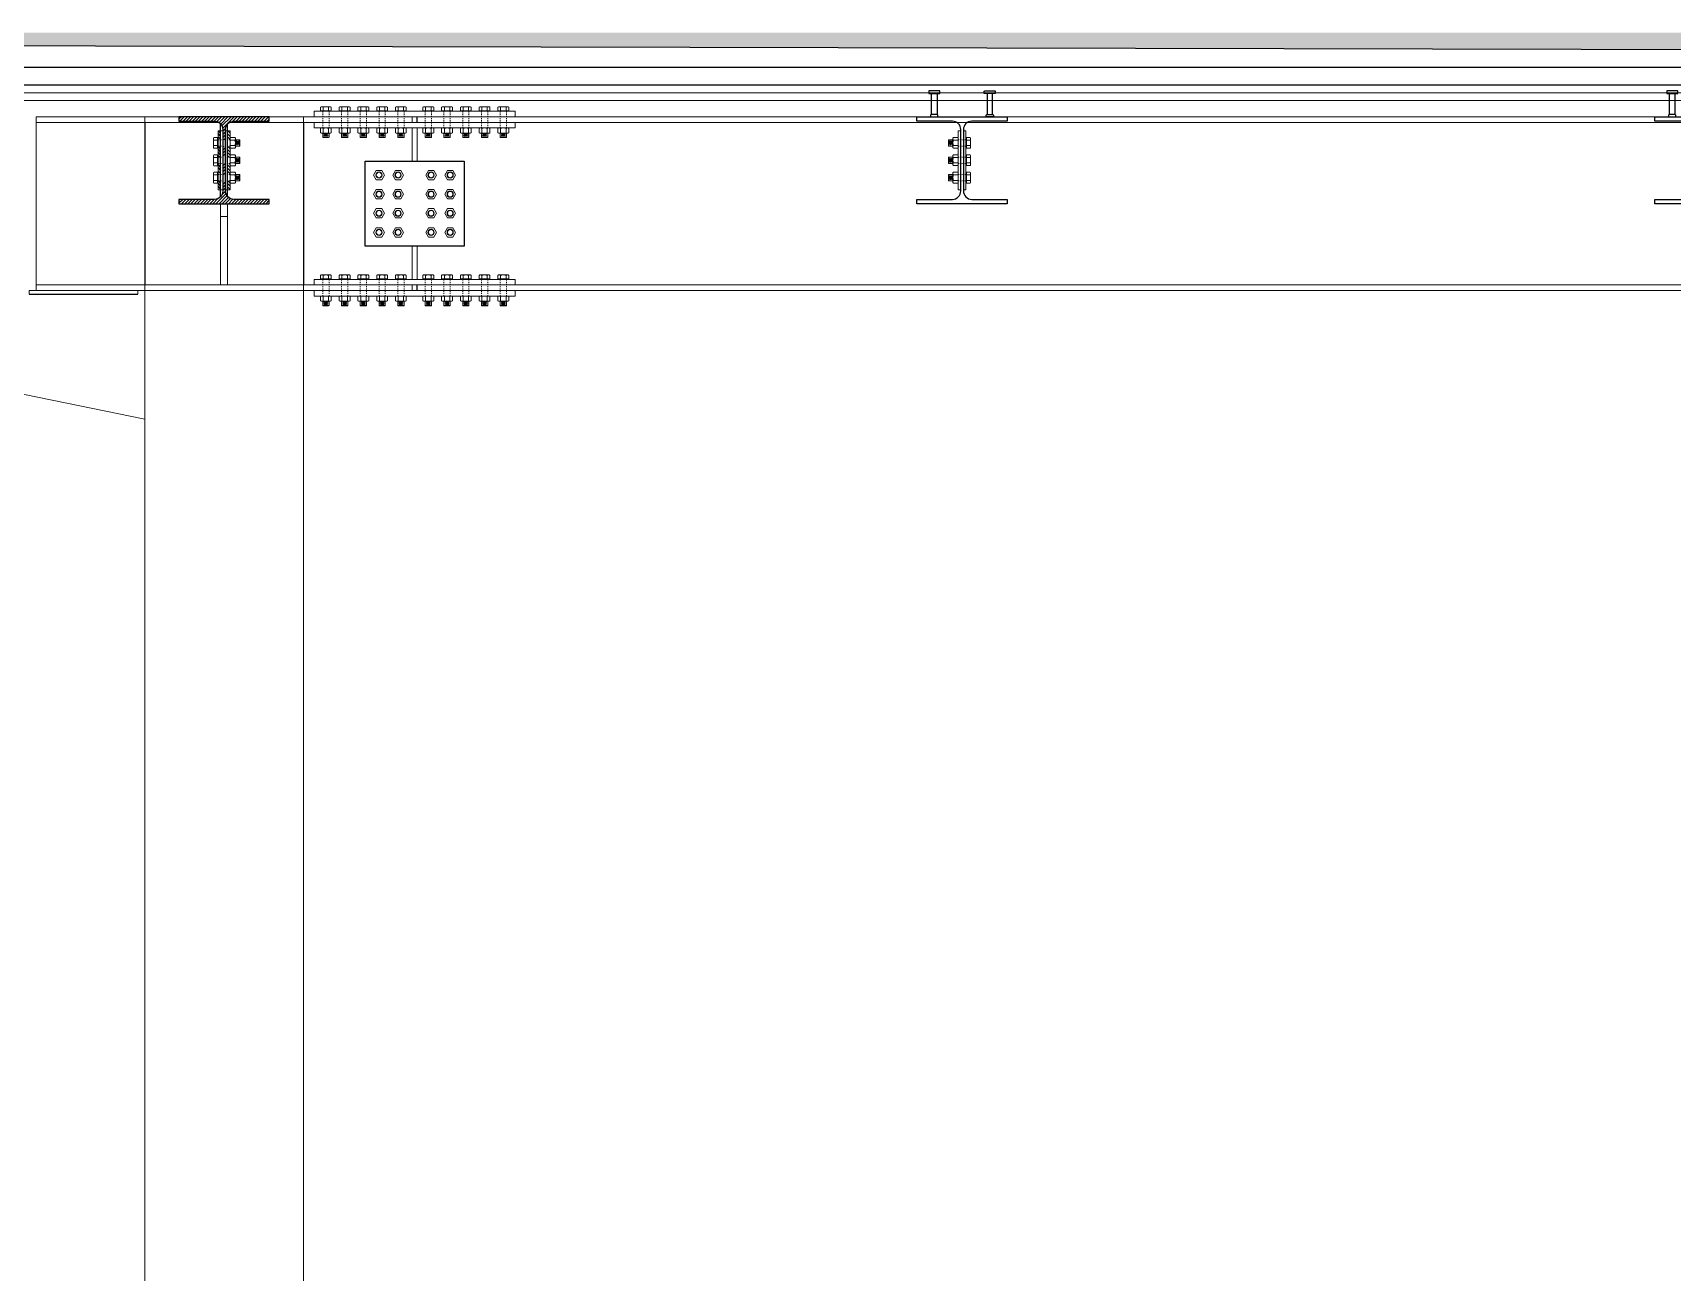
# Model space of a CAD drawing. Header units: millimetres. Extents: x -6949 to 305728, y -55091 to 76684.
# Drawn here: x 190574 to 195295, y 71217 to 74785 of the extents above; entities that cross this region are included whole.
import ezdxf

# ---------------------------------------------------------------- set-up
doc = ezdxf.new("R2010")
doc.units = ezdxf.units.MM
doc.linetypes.add('Tratto', pattern=[6.35, 3.175, -3.175])
for name, color, linetype, lineweight in [('armatura', 1, 'Continuous', 15), ('bulloni', 5, 'Continuous', 18), ('piastra', 30, 'Continuous', 18), ('S-BEAM', 5, 'Continuous', 18), ('S-COLS', 7, 'Continuous', 18), ('S-FSTN', 7, 'Continuous', 18), ('SEZIONI acciaio - Steel sections', 220, 'Continuous', 25), ('solaio2', 7, 'Continuous', 9)]:
    doc.layers.add(name, color=color, linetype=linetype, lineweight=lineweight)
doc.layers.add('PIOLO', color=4, linetype='Continuous')
pattern_1 = [(135, (161367.533, 121378.291), (-4.49012806, -4.49012806), [])]

# ---------------------------------------------------------------- blocks, each defined once
blk = doc.blocks.new('*U177')
h = blk.add_hatch()
h.set_pattern_fill('ANSI31', color=256, scale=2)
h.set_pattern_definition([(45, (-12757.2744, 46959.8686), (-4.4901281, 4.4901281), [])])
h.paths.add_polyline_path([(27.8, 112.5), (130, 112.5), (130, 125), (-130, 125), (-130, 112.5), (-27.8, 112.5, -0.414214), (-3.8, 88.5), (-3.8, 59), (3.8, 59), (3.8, 88.5, -0.414214)])
h.paths.add_polyline_path([(-3.8, 9), (3.8, 9), (3.8, 41), (-3.8, 41)])
h.paths.add_polyline_path([(3.8, -9), (-3.8, -9), (-3.8, -41), (3.8, -41)])
h.paths.add_polyline_path([(3.8, -59), (-3.8, -59), (-3.8, -88.5, -0.414214), (-27.8, -112.5), (-130, -112.5), (-130, -125), (130, -125), (130, -112.5), (27.8, -112.5, -0.414214), (3.8, -88.5)])
at = {"layer": 'SEZIONI acciaio - Steel sections'}
blk.add_lwpolyline([(130, 125), (-130, 125), (-130, 112.5), (-27.8, 112.5, -0.414214), (-3.8, 88.5), (-3.8, -88.5, -0.414214), (-27.8, -112.5), (-130, -112.5), (-130, -125), (130, -125), (130, -112.5), (27.8, -112.5, -0.414214), (3.8, -88.5), (3.8, 88.5, -0.414214), (27.8, 112.5), (130, 112.5)], format="xyb", close=True, dxfattribs=at)
blk = doc.blocks.new('*U178')
at = {"color": 0, "linetype": 'ByBlock', "lineweight": -2, "transparency": 16777216}
blk.add_blockref('*U177', (17000, 0), dxfattribs=at)
blk = doc.blocks.new('*U197')
at = {"layer": 'bulloni'}
blk.add_lwpolyline([(-15.6, 0), (-7.8, -13.5), (7.8, -13.5), (15.6, 0), (7.8, 13.5), (-7.8, 13.5)], close=True, dxfattribs=at)
for radius in [9, 7.88]:
    blk.add_circle((0, 0), radius, dxfattribs=at)
blk = doc.blocks.new('*U198')
at = {"color": 0, "linetype": 'ByBlock', "lineweight": -2, "transparency": 16777216}
for p in [(0, 0), (55, 0), (0, -55), (55, -55), (0, -110), (55, -110), (0, -165), (55, -165)]:
    blk.add_blockref('*U197', p, dxfattribs=at)
blk = doc.blocks.new('*U199')
at = {"layer": 'bulloni'}
blk.add_lwpolyline([(-15.6, 0), (-7.8, -13.5), (7.8, -13.5), (15.6, 0), (7.8, 13.5), (-7.8, 13.5)], close=True, dxfattribs=at)
for radius in [9, 7.88]:
    blk.add_circle((0, 0), radius, dxfattribs=at)
blk = doc.blocks.new('*U200')
at = {"color": 0, "linetype": 'ByBlock', "lineweight": -2, "transparency": 16777216}
for p in [(0, 0), (55, 0), (0, -55), (55, -55), (0, -110), (55, -110), (0, -165), (55, -165)]:
    blk.add_blockref('*U199', p, dxfattribs=at)
blk = doc.blocks.new('*U201')
at = {"layer": 'bulloni'}
for p, q in [((-13.7, 44.3), (-15.6, 43.1)), ((-15.6, 43.1), (-15.6, 32.8)), ((15.6, 32.8), (-15.6, 32.8)), ((13.7, 44.3), (-13.7, 44.3)), ((-12.5, 32.8), (-12.5, 32.3)), ((12.5, 32.3), (-12.5, 32.3)), ((-7.8, 32.8), (-7.8, 43.1)), ((7.8, 43.1), (7.8, 32.8)), ((12.5, 32.8), (12.5, 32.3)), ((13.7, 44.3), (15.6, 43.1)), ((15.6, 43.1), (15.6, 32.8)), ((-13.7, -16.7), (-15.6, -17.9)), ((-15.6, -17.9), (-15.6, -30.4)), ((-13.7, -31.7), (-15.6, -30.4)), ((13.7, -16.7), (-13.7, -16.7)), ((13.7, -31.7), (-13.7, -31.7)), ((-9, -43.3), (-9, -31.7)), ((-8, -44.3), (-9, -43.3)), ((9, -43.3), (-9, -43.3)), ((8, -44.3), (-8, -44.3)), ((-7.8, -30.4), (-7.8, -17.9)), ((-6.5, -34.4), (6.5, -33.7)), ((-6.5, -39.4), (6.5, -38.7)), ((-5, -36.8), (5, -36.3)), ((-5, -41.8), (5, -41.3)), ((7.8, -17.9), (7.8, -30.4)), ((9, -43.3), (8, -44.3)), ((9, -43.3), (9, -31.7)), ((13.7, -16.7), (15.6, -17.9)), ((13.7, -31.7), (15.6, -30.4)), ((15.6, -17.9), (15.6, -30.4))]:
    blk.add_line(p, q, dxfattribs=at)
at = {"layer": 'bulloni', "linetype": 'Tratto'}
for points in [[(-9, -16.7), (-9, 31.3)], [(9, -16.7), (9, 31.3)]]:
    blk.add_lwpolyline(points, dxfattribs=at)
at = {"layer": 'bulloni'}
for centre, radius, start, end in [((-11.7, 37.6), 6.67, 54.2621, 125.7379), ((-10, 31.3), 1, 0, 90), ((0, 19.5), 24.8, 71.6858, 108.3142), ((11.7, 37.6), 6.67, 54.2621, 125.7379), ((10, 31.3), 1, 90, 180), ((-11.7, -23.4), 6.67, 54.2621, 125.7379), ((-11.7, -25), 6.67, 234.2621, 305.7379), ((0, -41.5), 24.8, 71.6858, 108.3142), ((0, -6.9), 24.8, 251.6858, 288.3142), ((11.7, -23.4), 6.67, 54.2621, 125.7379), ((11.7, -25), 6.67, 234.2621, 305.7379)]:
    blk.add_arc(centre, radius, start, end, dxfattribs=at)
blk = doc.blocks.new('*U192')
at = {"color": 0, "linetype": 'ByBlock', "lineweight": -2, "transparency": 16777216}
for p in [(0, 0), (54, 0), (108, 0), (162, 0), (216, 0)]:
    blk.add_blockref('*U201', p, dxfattribs=at)
blk = doc.blocks.new('*U193')
at = {"layer": 'bulloni'}
for p, q in [((-13.7, 44.3), (-15.6, 43.1)), ((-15.6, 43.1), (-15.6, 32.8)), ((15.6, 32.8), (-15.6, 32.8)), ((13.7, 44.3), (-13.7, 44.3)), ((-12.5, 32.8), (-12.5, 32.3)), ((12.5, 32.3), (-12.5, 32.3)), ((-7.8, 32.8), (-7.8, 43.1)), ((7.8, 43.1), (7.8, 32.8)), ((12.5, 32.8), (12.5, 32.3)), ((13.7, 44.3), (15.6, 43.1)), ((15.6, 43.1), (15.6, 32.8)), ((-13.7, -16.7), (-15.6, -17.9)), ((-15.6, -17.9), (-15.6, -30.4)), ((-13.7, -31.7), (-15.6, -30.4)), ((13.7, -16.7), (-13.7, -16.7)), ((13.7, -31.7), (-13.7, -31.7)), ((-9, -43.3), (-9, -31.7)), ((-8, -44.3), (-9, -43.3)), ((9, -43.3), (-9, -43.3)), ((8, -44.3), (-8, -44.3)), ((-7.8, -30.4), (-7.8, -17.9)), ((-6.5, -34.4), (6.5, -33.7)), ((-6.5, -39.4), (6.5, -38.7)), ((-5, -36.8), (5, -36.3)), ((-5, -41.8), (5, -41.3)), ((7.8, -17.9), (7.8, -30.4)), ((9, -43.3), (8, -44.3)), ((9, -43.3), (9, -31.7)), ((13.7, -16.7), (15.6, -17.9)), ((13.7, -31.7), (15.6, -30.4)), ((15.6, -17.9), (15.6, -30.4))]:
    blk.add_line(p, q, dxfattribs=at)
at = {"layer": 'bulloni', "linetype": 'Tratto'}
for points in [[(-9, -16.7), (-9, 31.3)], [(9, -16.7), (9, 31.3)]]:
    blk.add_lwpolyline(points, dxfattribs=at)
at = {"layer": 'bulloni'}
for centre, radius, start, end in [((-11.7, 37.6), 6.67, 54.2621, 125.7379), ((-10, 31.3), 1, 0, 90), ((0, 19.5), 24.8, 71.6858, 108.3142), ((11.7, 37.6), 6.67, 54.2621, 125.7379), ((10, 31.3), 1, 90, 180), ((-11.7, -23.4), 6.67, 54.2621, 125.7379), ((-11.7, -25), 6.67, 234.2621, 305.7379), ((0, -41.5), 24.8, 71.6858, 108.3142), ((0, -6.9), 24.8, 251.6858, 288.3142), ((11.7, -23.4), 6.67, 54.2621, 125.7379), ((11.7, -25), 6.67, 234.2621, 305.7379)]:
    blk.add_arc(centre, radius, start, end, dxfattribs=at)
blk = doc.blocks.new('*U194')
at = {"color": 0, "linetype": 'ByBlock', "lineweight": -2, "transparency": 16777216}
for p in [(0, 0), (54, 0), (108, 0), (162, 0), (216, 0)]:
    blk.add_blockref('*U193', p, dxfattribs=at)
blk = doc.blocks.new('*U191')
at = {"layer": 'bulloni'}
for p, q in [((-13.7, 44.3), (-15.6, 43.1)), ((-15.6, 43.1), (-15.6, 32.8)), ((15.6, 32.8), (-15.6, 32.8)), ((13.7, 44.3), (-13.7, 44.3)), ((-12.5, 32.8), (-12.5, 32.3)), ((12.5, 32.3), (-12.5, 32.3)), ((-7.8, 32.8), (-7.8, 43.1)), ((7.8, 43.1), (7.8, 32.8)), ((12.5, 32.8), (12.5, 32.3)), ((13.7, 44.3), (15.6, 43.1)), ((15.6, 43.1), (15.6, 32.8)), ((-13.7, -16.7), (-15.6, -17.9)), ((-15.6, -17.9), (-15.6, -30.4)), ((-13.7, -31.7), (-15.6, -30.4)), ((13.7, -16.7), (-13.7, -16.7)), ((13.7, -31.7), (-13.7, -31.7)), ((-9, -43.3), (-9, -31.7)), ((-8, -44.3), (-9, -43.3)), ((9, -43.3), (-9, -43.3)), ((8, -44.3), (-8, -44.3)), ((-7.8, -30.4), (-7.8, -17.9)), ((-6.5, -34.4), (6.5, -33.7)), ((-6.5, -39.4), (6.5, -38.7)), ((-5, -36.8), (5, -36.3)), ((-5, -41.8), (5, -41.3)), ((7.8, -17.9), (7.8, -30.4)), ((9, -43.3), (8, -44.3)), ((9, -43.3), (9, -31.7)), ((13.7, -16.7), (15.6, -17.9)), ((13.7, -31.7), (15.6, -30.4)), ((15.6, -17.9), (15.6, -30.4))]:
    blk.add_line(p, q, dxfattribs=at)
at = {"layer": 'bulloni', "linetype": 'Tratto'}
for points in [[(-9, -16.7), (-9, 31.3)], [(9, -16.7), (9, 31.3)]]:
    blk.add_lwpolyline(points, dxfattribs=at)
at = {"layer": 'bulloni'}
for centre, radius, start, end in [((-11.7, 37.6), 6.67, 54.2621, 125.7379), ((-10, 31.3), 1, 0, 90), ((0, 19.5), 24.8, 71.6858, 108.3142), ((11.7, 37.6), 6.67, 54.2621, 125.7379), ((10, 31.3), 1, 90, 180), ((-11.7, -23.4), 6.67, 54.2621, 125.7379), ((-11.7, -25), 6.67, 234.2621, 305.7379), ((0, -41.5), 24.8, 71.6858, 108.3142), ((0, -6.9), 24.8, 251.6858, 288.3142), ((11.7, -23.4), 6.67, 54.2621, 125.7379), ((11.7, -25), 6.67, 234.2621, 305.7379)]:
    blk.add_arc(centre, radius, start, end, dxfattribs=at)
blk = doc.blocks.new('*U202')
at = {"color": 0, "linetype": 'ByBlock', "lineweight": -2, "transparency": 16777216}
for p in [(0, 0), (54, 0), (108, 0), (162, 0), (216, 0)]:
    blk.add_blockref('*U191', p, dxfattribs=at)
blk = doc.blocks.new('*U196')
at = {"layer": 'bulloni'}
for p, q in [((-13.7, 44.3), (-15.6, 43.1)), ((-15.6, 43.1), (-15.6, 32.8)), ((15.6, 32.8), (-15.6, 32.8)), ((13.7, 44.3), (-13.7, 44.3)), ((-12.5, 32.8), (-12.5, 32.3)), ((12.5, 32.3), (-12.5, 32.3)), ((-7.8, 32.8), (-7.8, 43.1)), ((7.8, 43.1), (7.8, 32.8)), ((12.5, 32.8), (12.5, 32.3)), ((13.7, 44.3), (15.6, 43.1)), ((15.6, 43.1), (15.6, 32.8)), ((-13.7, -16.7), (-15.6, -17.9)), ((-15.6, -17.9), (-15.6, -30.4)), ((-13.7, -31.7), (-15.6, -30.4)), ((13.7, -16.7), (-13.7, -16.7)), ((13.7, -31.7), (-13.7, -31.7)), ((-9, -43.3), (-9, -31.7)), ((-8, -44.3), (-9, -43.3)), ((9, -43.3), (-9, -43.3)), ((8, -44.3), (-8, -44.3)), ((-7.8, -30.4), (-7.8, -17.9)), ((-6.5, -34.4), (6.5, -33.7)), ((-6.5, -39.4), (6.5, -38.7)), ((-5, -36.8), (5, -36.3)), ((-5, -41.8), (5, -41.3)), ((7.8, -17.9), (7.8, -30.4)), ((9, -43.3), (8, -44.3)), ((9, -43.3), (9, -31.7)), ((13.7, -16.7), (15.6, -17.9)), ((13.7, -31.7), (15.6, -30.4)), ((15.6, -17.9), (15.6, -30.4))]:
    blk.add_line(p, q, dxfattribs=at)
at = {"layer": 'bulloni', "linetype": 'Tratto'}
for points in [[(-9, -16.7), (-9, 31.3)], [(9, -16.7), (9, 31.3)]]:
    blk.add_lwpolyline(points, dxfattribs=at)
at = {"layer": 'bulloni'}
for centre, radius, start, end in [((-11.7, 37.6), 6.67, 54.2621, 125.7379), ((-10, 31.3), 1, 0, 90), ((0, 19.5), 24.8, 71.6858, 108.3142), ((11.7, 37.6), 6.67, 54.2621, 125.7379), ((10, 31.3), 1, 90, 180), ((-11.7, -23.4), 6.67, 54.2621, 125.7379), ((-11.7, -25), 6.67, 234.2621, 305.7379), ((0, -41.5), 24.8, 71.6858, 108.3142), ((0, -6.9), 24.8, 251.6858, 288.3142), ((11.7, -23.4), 6.67, 54.2621, 125.7379), ((11.7, -25), 6.67, 234.2621, 305.7379)]:
    blk.add_arc(centre, radius, start, end, dxfattribs=at)
blk = doc.blocks.new('*U195')
at = {"color": 0, "linetype": 'ByBlock', "lineweight": -2, "transparency": 16777216}
for p in [(0, 0), (54, 0), (108, 0), (162, 0), (216, 0)]:
    blk.add_blockref('*U196', p, dxfattribs=at)
blk = doc.blocks.new('DD')
at = {"layer": 'PIOLO'}
blk.add_lwpolyline([(49540.9, -39710.5), (49511.2, -39710.5, 0.414214), (49510.2, -39711.5), (49510.2, -39718.5), (49541.9, -39718.5), (49541.9, -39711.5, 0.414214)], format="xyb", close=True, dxfattribs=at)
for points in [[(49518.1, -39718.5), (49534, -39718.5), (49534, -39778.5), (49518.1, -39778.5)], [(49515.5, -39785.5), (49536.5, -39785.5), (49536.5, -39780.5), (49534.5, -39778.5), (49517.5, -39778.5), (49515.5, -39780.5)]]:
    blk.add_lwpolyline(points, close=True, dxfattribs=at)
blk = doc.blocks.new('vfdcv')
at = {"layer": 'bulloni'}
for p, q in [((50940.3, -31978.2), (50941.3, -31977.2)), ((50940.3, -31994.2), (50940.3, -31978.2)), ((50941.3, -31995.2), (50940.3, -31994.2)), ((50941.3, -31977.2), (50952.9, -31977.2)), ((50941.3, -31995.2), (50941.3, -31977.2)), ((50941.3, -31995.2), (50952.9, -31995.2)), ((50942.8, -31981.2), (50943.3, -31991.2)), ((50945.2, -31979.7), (50945.9, -31992.7)), ((50947.8, -31981.2), (50948.3, -31991.2)), ((50950.2, -31979.7), (50950.9, -31992.7)), ((50952.9, -31972.5), (50954.2, -31970.6)), ((50952.9, -31999.9), (50952.9, -31972.5)), ((50952.9, -31999.9), (50954.2, -32001.7)), ((50966.7, -31970.6), (50954.2, -31970.6)), ((50954.2, -31978.4), (50966.7, -31978.4)), ((50966.7, -31994), (50954.2, -31994)), ((50966.7, -32001.7), (50954.2, -32001.7)), ((50967.9, -31972.5), (50966.7, -31970.6)), ((50967.9, -31999.9), (50966.7, -32001.7)), ((50967.9, -31999.9), (50967.9, -31972.5)), ((50991.4, -31998.7), (50991.4, -31973.7)), ((50991.9, -31973.7), (50991.4, -31973.7)), ((50991.9, -31998.7), (50991.4, -31998.7)), ((50991.9, -32001.7), (50991.9, -31970.6)), ((51002.2, -31970.6), (50991.9, -31970.6)), ((50991.9, -31978.4), (51002.2, -31978.4)), ((51002.2, -31994), (50991.9, -31994)), ((51002.2, -32001.7), (50991.9, -32001.7)), ((51003.4, -31972.5), (51002.2, -31970.6)), ((51003.4, -31999.9), (51002.2, -32001.7)), ((51003.4, -31999.9), (51003.4, -31972.5)), ((50940.3, -32028.2), (50941.3, -32027.2)), ((50940.3, -32044.2), (50940.3, -32028.2)), ((50941.3, -32045.2), (50940.3, -32044.2)), ((50941.3, -32027.2), (50952.9, -32027.2)), ((50941.3, -32045.2), (50941.3, -32027.2)), ((50941.3, -32045.2), (50952.9, -32045.2)), ((50942.8, -32031.2), (50943.3, -32041.2)), ((50945.2, -32029.7), (50945.9, -32042.7)), ((50947.8, -32031.2), (50948.3, -32041.2)), ((50950.2, -32029.7), (50950.9, -32042.7)), ((50952.9, -32022.5), (50954.2, -32020.6)), ((50952.9, -32049.9), (50952.9, -32022.5)), ((50952.9, -32049.9), (50954.2, -32051.7)), ((50966.7, -32020.6), (50954.2, -32020.6)), ((50954.2, -32028.4), (50966.7, -32028.4)), ((50966.7, -32044), (50954.2, -32044)), ((50966.7, -32051.7), (50954.2, -32051.7)), ((50967.9, -32022.5), (50966.7, -32020.6)), ((50967.9, -32049.9), (50966.7, -32051.7)), ((50967.9, -32049.9), (50967.9, -32022.5)), ((50991.4, -32048.7), (50991.4, -32023.7)), ((50991.9, -32023.7), (50991.4, -32023.7)), ((50991.9, -32048.7), (50991.4, -32048.7)), ((50991.9, -32051.7), (50991.9, -32020.6)), ((51002.2, -32020.6), (50991.9, -32020.6)), ((50991.9, -32028.4), (51002.2, -32028.4)), ((51002.2, -32044), (50991.9, -32044)), ((51002.2, -32051.7), (50991.9, -32051.7)), ((51003.4, -32022.5), (51002.2, -32020.6)), ((51003.4, -32049.9), (51002.2, -32051.7)), ((51003.4, -32049.9), (51003.4, -32022.5)), ((50940.3, -32078.2), (50941.3, -32077.2)), ((50940.3, -32094.2), (50940.3, -32078.2)), ((50941.3, -32095.2), (50940.3, -32094.2)), ((50941.3, -32077.2), (50952.9, -32077.2)), ((50941.3, -32095.2), (50941.3, -32077.2)), ((50941.3, -32095.2), (50952.9, -32095.2)), ((50942.8, -32081.2), (50943.3, -32091.2)), ((50945.2, -32079.7), (50945.9, -32092.7)), ((50947.8, -32081.2), (50948.3, -32091.2)), ((50950.2, -32079.7), (50950.9, -32092.7)), ((50952.9, -32072.5), (50954.2, -32070.6)), ((50952.9, -32099.9), (50952.9, -32072.5)), ((50952.9, -32099.9), (50954.2, -32101.7)), ((50966.7, -32070.6), (50954.2, -32070.6)), ((50954.2, -32078.4), (50966.7, -32078.4)), ((50966.7, -32094), (50954.2, -32094)), ((50966.7, -32101.7), (50954.2, -32101.7)), ((50967.9, -32072.5), (50966.7, -32070.6)), ((50967.9, -32099.9), (50966.7, -32101.7)), ((50967.9, -32099.9), (50967.9, -32072.5)), ((50991.4, -32098.7), (50991.4, -32073.7)), ((50991.9, -32073.7), (50991.4, -32073.7)), ((50991.9, -32098.7), (50991.4, -32098.7)), ((50991.9, -32101.7), (50991.9, -32070.6)), ((51002.2, -32070.6), (50991.9, -32070.6)), ((50991.9, -32078.4), (51002.2, -32078.4)), ((51002.2, -32094), (50991.9, -32094)), ((51002.2, -32101.7), (50991.9, -32101.7)), ((51003.4, -32072.5), (51002.2, -32070.6)), ((51003.4, -32099.9), (51002.2, -32101.7)), ((51003.4, -32099.9), (51003.4, -32072.5))]:
    blk.add_line(p, q, dxfattribs=at)
at = {"layer": 'bulloni', "linetype": 'Tratto'}
for points in [[(50967.9, -31977.2), (50990.4, -31977.2)], [(50967.9, -31995.2), (50990.4, -31995.2)], [(50967.9, -32027.2), (50990.4, -32027.2)], [(50967.9, -32045.2), (50990.4, -32045.2)], [(50967.9, -32077.2), (50990.4, -32077.2)], [(50967.9, -32095.2), (50990.4, -32095.2)]]:
    blk.add_lwpolyline(points, dxfattribs=at)
at = {"layer": 'bulloni'}
for centre, radius, start, end in [((50959.6, -31974.5), 6.67, 144.2621, 215.7379), ((50977.7, -31986.2), 24.8, 161.6858, 198.3142), ((50959.6, -31997.8), 6.67, 144.2621, 215.7379), ((50961.3, -31974.5), 6.67, 324.2621, 35.7379), ((50943.1, -31986.2), 24.8, 341.6858, 18.3142), ((50961.3, -31997.8), 6.67, 324.2621, 35.7379), ((50990.4, -31976.2), 1, 270, 0), ((50990.4, -31996.2), 1, 0, 90), ((50996.8, -31974.5), 6.67, 324.2621, 35.7379), ((50978.6, -31986.2), 24.8, 341.6858, 18.3142), ((50996.8, -31997.8), 6.67, 324.2621, 35.7379), ((50959.6, -32024.5), 6.67, 144.2621, 215.7379), ((50977.7, -32036.2), 24.8, 161.6858, 198.3142), ((50959.6, -32047.8), 6.67, 144.2621, 215.7379), ((50961.3, -32024.5), 6.67, 324.2621, 35.7379), ((50943.1, -32036.2), 24.8, 341.6858, 18.3142), ((50961.3, -32047.8), 6.67, 324.2621, 35.7379), ((50990.4, -32026.2), 1, 270, 0), ((50990.4, -32046.2), 1, 0, 90), ((50996.8, -32024.5), 6.67, 324.2621, 35.7379), ((50978.6, -32036.2), 24.8, 341.6858, 18.3142), ((50996.8, -32047.8), 6.67, 324.2621, 35.7379), ((50959.6, -32074.5), 6.67, 144.2621, 215.7379), ((50977.7, -32086.2), 24.8, 161.6858, 198.3142), ((50959.6, -32097.8), 6.67, 144.2621, 215.7379), ((50961.3, -32074.5), 6.67, 324.2621, 35.7379), ((50943.1, -32086.2), 24.8, 341.6858, 18.3142), ((50961.3, -32097.8), 6.67, 324.2621, 35.7379), ((50990.4, -32076.2), 1, 270, 0), ((50990.4, -32096.2), 1, 0, 90), ((50996.8, -32074.5), 6.67, 324.2621, 35.7379), ((50978.6, -32086.2), 24.8, 341.6858, 18.3142), ((50996.8, -32097.8), 6.67, 324.2621, 35.7379)]:
    blk.add_arc(centre, radius, start, end, dxfattribs=at)
blk = doc.blocks.new('*U539')
at = {"layer": 'piastra'}
for points in [[(-11.2, 47.5), (-3.8, 47.5), (-3.8, -122.5), (-11.2, -122.5)], [(11.2, 47.5), (3.8, 47.5), (3.8, -122.5), (11.2, -122.5)]]:
    blk.add_lwpolyline(points, close=True, dxfattribs=at)
at = {"layer": 'SEZIONI acciaio - Steel sections'}
blk.add_lwpolyline([(-130, 87.5), (130, 87.5), (130, 75), (27.8, 75, 0.414214), (3.8, 51), (3.8, -126, 0.414214), (27.8, -150), (130, -150), (130, -162.5), (-130, -162.5), (-130, -150), (-27.8, -150, 0.414214), (-3.8, -126), (-3.8, 51, 0.414214), (-27.8, 75), (-130, 75)], format="xyb", close=True, dxfattribs=at)
at = {"layer": 'S-BEAM'}
for name, p in [('DD', (-49606, 39873)), ('vfdcv', (-50979.2, 31998.7))]:
    blk.add_blockref(name, p, dxfattribs=at)
at = {"layer": 'S-BEAM', "xscale": -1}
blk.add_blockref('DD', (49606, 39873), dxfattribs=at)
blk = doc.blocks.new('*U540')
at = {"layer": 'S-BEAM', "color": 0, "linetype": 'ByBlock', "lineweight": -2, "transparency": 16777216}
for p in [(0, 0), (2125, 0), (4250, 0)]:
    blk.add_blockref('*U539', p, dxfattribs=at)

msp = doc.modelspace()

# ---------------------------------------------------------------- hatches: boundary and pattern name
h = msp.add_hatch()
h.set_pattern_fill('ANSI31', color=256, scale=2, angle=90)
h.set_pattern_definition(pattern_1)
h.paths.add_polyline_path([(191107.3077, 74503.4225), (191114.8077, 74503.4225), (191114.8077, 74477.4225), (191107.3077, 74477.4225)])
h.paths.add_polyline_path([(191107.3077, 74459.4225), (191114.8077, 74459.4225), (191114.8077, 74427.4224), (191107.3077, 74427.4224)])
h = msp.add_hatch()
h.set_pattern_fill('ANSI31', color=256, scale=2, angle=90)
h.set_pattern_definition(pattern_1)
h.paths.add_polyline_path([(191134.8077, 74503.4225), (191142.3077, 74503.4225), (191142.3077, 74477.4225), (191134.8077, 74477.4225)])
h.paths.add_polyline_path([(191134.8077, 74459.4225), (191142.3077, 74459.4225), (191142.3077, 74454.7225), (191142.3077, 74427.4224), (191134.8077, 74427.4224)])
h.paths.add_polyline_path([(191134.8077, 74409.4224), (191142.3077, 74409.4224), (191142.3077, 74404.7224), (191142.3077, 74377.4224), (191134.8077, 74377.4224)])
h.paths.add_polyline_path([(191134.8077, 74359.4224), (191142.3077, 74359.4224), (191142.3077, 74354.7224), (191142.3077, 74333.4225), (191134.8077, 74333.4225)])
h = msp.add_hatch()
h.set_pattern_fill('ANSI31', color=256, scale=2, angle=90)
h.set_pattern_definition(pattern_1)
h.paths.add_polyline_path([(191107.3077, 74409.4224), (191114.8077, 74409.4224), (191114.8077, 74377.4224), (191107.3077, 74377.4224)])
h.paths.add_polyline_path([(191107.3077, 74359.4224), (191114.8077, 74359.4224), (191114.8077, 74333.4225), (191107.3077, 74333.4225)])
at = {"layer": 'S-FSTN', "true_color": 0xc7c8ca}
h = msp.add_hatch(dxfattribs=at)
h.set_pattern_fill('GRAVEL', color=9, scale=4.4)
h.set_pattern_definition([(228.012788, (116851.094, 98563.538), (-894.0800001, -1005.8399999), [15.03574, -1488.54128]), (184.969741, (116841.0353, 98552.362), (1341.11999947, 111.76000637), [25.80181, -2554.37815]), (132.510447, (116815.3305, 98550.127), (1117.60000047, -1229.35999957), [18.19319, -1801.1278]), (267.273689, (116771.744, 98522.187), (111.76000023, 2235.2), [23.4962, -2326.12325]), (292.833654, (116770.6265, 98498.717), (-558.80000005, 1341.11999998), [23.03988, -2280.95154]), (357.273689, (116779.5673, 98477.483), (-2235.2, 111.76000023), [23.4962, -2326.12325]), (37.6942405, (116803.037, 98476.365), (-1452.87999994, -1117.60000008), [31.07252, -3076.17707]), (72.2553284, (116827.624, 98495.3644), (782.3200002, 2458.71999993), [29.33566, -2904.23129]), (121.4295656, (116836.565, 98523.3044), (-894.08000013, 1452.87999992), [23.57577, -2334.00401]), (175.236358, (116824.271, 98543.421), (1229.36, -111.7600002), [26.91538, -1318.85323]), (222.397438, (116797.449, 98545.6564), (-1341.11999996, -1229.36000005), [34.80743, -3445.93799]), (138.814075, (116882.386, 98521.069), (-782.32, 670.56), [11.8802, -1176.1449]), (171.4692344, (116873.4457, 98528.8924), (1452.88000004, -223.51999975), [22.60201, -2237.60412]), (225, (116851.09, 98532.245), (-2e-14, -111.76), [15.80521, -142.2473]), (203.19859, (116843.27, 98545.656), (558.8, 223.52), [8.51142, -842.62738]), (291.80141, (116835.447, 98542.304), (-111.76, 335.28), [12.03689, -589.80913]), (30.963757, (116839.918, 98531.128), (335.28, 223.52), [19.55007, -632.11712]), (161.56505, (116856.68, 98541.186), (223.52, -111.76), [14.13663, -339.27952]), (16.38954, (116770.6265, 98542.3036), (1117.6, 335.28), [19.80387, -1960.58837]), (70.346176, (116789.626, 98547.8916), (-447.04000004, -1229.36), [16.61435, -1644.81749]), (293.19859, (116856.682, 98563.538), (-223.52, 558.8), [17.02272, -834.11608]), (343.61046, (116863.387, 98547.8916), (-1117.60000002, 335.2799999), [19.80387, -1960.58837]), (339.443955, (116770.626, 98473.012), (-558.8, 223.52), [19.09755, -935.78031]), (294.775141, (116788.508, 98466.307), (-558.8000007, 1229.3599997), [16.00157, -1584.15811]), (66.80141, (116857.8, 98451.778), (223.52, 558.8), [17.02272, -834.11608]), (17.354025, (116864.505, 98467.4244), (-1452.87999997, -447.0400001), [18.73444, -1854.70454]), (69.443955, (116803.037, 98451.778), (-223.52, -558.8), [9.54877, -945.32908]), (101.309932, (116851.094, 98451.778), (-111.76, 447.04), [5.69864, -564.16778]), (165.963757, (116849.976, 98457.366), (335.28, -111.76), [23.03988, -437.7584]), (186.009006, (116827.624, 98462.954), (1117.6, 111.76000006), [21.35175, -2113.82005]), (303.690068, (116839.918, 98521.07), (-111.76, 223.52), [16.11825, -386.83816]), (353.1572266, (116848.8585, 98507.658), (1899.92000001, -223.5199999), [28.1405, -2785.9044]), (60.945396, (116876.798, 98504.305), (-447.04, -782.32), [11.50636, -1139.13326]), (90, (116882.39, 98514.36), (-111.76, 111.76), [6.7056, -105.0544]), (120.256437, (116825.389, 98466.307), (447.03999995, -782.32), [15.52615, -1537.0934]), (48.012787, (116817.566, 98479.718), (894.0800001, 1005.8399999), [30.07149, -1473.50554]), (0, (116837.68, 98502.07), (111.76, 111.76), [29.0576, -82.7024]), (325.3048465, (116866.74, 98502.07), (1117.6000004, -782.3199994), [17.67082, -1749.40994]), (254.054604, (116881.269, 98492.012), (-111.76, -447.04), [16.27248, -797.3526]), (207.6459754, (116876.7985, 98476.365), (-2123.44000008, -1117.59999985), [26.49438, -2622.94843]), (175.426079, (116853.329, 98464.0716), (-1452.88, 111.76), [28.0293, -2774.89724])])
h.paths.add_polyline_path([(182624.8074, 74765.4226), (200165.0843, 74725.4242), (200165.7714, 74725.4242), (200165.8626, 74785.4212), (165083.1564, 74785.4212), (165083.8891, 74725.4227)])

# ---------------------------------------------------------------- linework, layer by layer
for p, q in [((200165.7714, 74685.4225), (165083.7523, 74685.4225)), ((190896.3077, 74527.4225), (190896.3077, 74059.4225)), ((191114.8077, 74313.769), (191114.8077, 74523.0761)), ((191134.8077, 74313.769), (191134.8077, 74523.0761)), ((191353.3077, 74527.4225), (191353.3077, 74059.4225))]:
    msp.add_line(p, q)
for points in [[(200165.817, 74685.4225), (200165.817, 74725.4225), (182624.8074, 74765.4226), (165083.8891, 74725.4227), (165083.7979, 74685.4225)], [(191680.8167, 74527.4225), (191680.8167, 74543.4225)], [(190563.7987, 74033.4224), (190876.3077, 74033.4224)], [(191680.8167, 74043.4225), (191680.8167, 74059.4225)]]:
    msp.add_lwpolyline(points)
for points in [[(200165.7714, 74685.4225), (165083.7979, 74685.4225), (165083.7979, 74635.4225), (200165.7714, 74635.4225)], [(191530.802, 74415.9225), (191815.8167, 74415.9225), (191815.8167, 74170.9225), (191530.802, 74170.9225)]]:
    msp.add_lwpolyline(points, close=True)
at = {"layer": 'armatura'}
msp.add_lwpolyline([(165113.7979, 74612.4225), (200165.817, 74612.4225)], dxfattribs=at)
at = {"layer": 'bulloni'}
for p, q in [((191094.3077, 74482.1225), (191095.5641, 74484.011)), ((191094.3077, 74454.7225), (191094.3077, 74482.1225)), ((191094.3077, 74454.7225), (191095.5641, 74452.8341)), ((191095.5641, 74484.011), (191105.8077, 74484.011)), ((191105.8077, 74476.2167), (191095.5641, 74476.2167)), ((191095.5641, 74460.6283), (191105.8077, 74460.6283)), ((191095.5641, 74452.8341), (191105.8077, 74452.8341)), ((191105.8077, 74452.8341), (191105.8077, 74484.011)), ((191105.8077, 74480.9225), (191106.3077, 74480.9225)), ((191105.8077, 74455.9225), (191106.3077, 74455.9225)), ((191106.3077, 74455.9225), (191106.3077, 74480.9225)), ((191142.3077, 74482.1225), (191143.5641, 74484.011)), ((191142.3077, 74454.7225), (191142.3077, 74482.1225)), ((191142.3077, 74454.7225), (191143.5641, 74452.8341)), ((191143.5641, 74484.011), (191156.0513, 74484.011)), ((191156.0513, 74476.2167), (191143.5641, 74476.2167)), ((191143.5641, 74460.6283), (191156.0513, 74460.6283)), ((191143.5641, 74452.8341), (191156.0513, 74452.8341)), ((191157.3077, 74482.1225), (191156.0513, 74484.011)), ((191157.3077, 74454.7225), (191156.0513, 74452.8341)), ((191157.3077, 74454.7225), (191157.3077, 74482.1225)), ((191168.9364, 74477.4225), (191157.3077, 74477.4225)), ((191168.9364, 74459.4225), (191157.3077, 74459.4225)), ((191160.0426, 74474.9225), (191159.3155, 74461.9225)), ((191162.4587, 74473.4225), (191161.8994, 74463.4225)), ((191165.0426, 74474.9225), (191164.3155, 74461.9225)), ((191167.4587, 74473.4225), (191166.8994, 74463.4225)), ((191169.9364, 74476.4225), (191168.9364, 74477.4225)), ((191168.9364, 74459.4225), (191168.9364, 74477.4225)), ((191168.9364, 74459.4225), (191169.9364, 74460.4225)), ((191169.9364, 74460.4225), (191169.9364, 74476.4225)), ((191094.3077, 74432.1224), (191095.5641, 74434.0109)), ((191094.3077, 74404.7224), (191094.3077, 74432.1224)), ((191094.3077, 74404.7224), (191095.5641, 74402.834)), ((191095.5641, 74434.0109), (191105.8077, 74434.0109)), ((191105.8077, 74426.2167), (191095.5641, 74426.2167)), ((191095.5641, 74410.6282), (191105.8077, 74410.6282)), ((191105.8077, 74402.834), (191105.8077, 74434.0109)), ((191105.8077, 74430.9224), (191106.3077, 74430.9224)), ((191105.8077, 74405.9224), (191106.3077, 74405.9224)), ((191106.3077, 74405.9224), (191106.3077, 74430.9224)), ((191142.3077, 74432.1224), (191143.5641, 74434.0109)), ((191142.3077, 74404.7224), (191142.3077, 74432.1224)), ((191142.3077, 74404.7224), (191143.5641, 74402.834)), ((191143.5641, 74434.0109), (191156.0513, 74434.0109)), ((191156.0513, 74426.2167), (191143.5641, 74426.2167)), ((191143.5641, 74410.6282), (191156.0513, 74410.6282)), ((191157.3077, 74432.1224), (191156.0513, 74434.0109)), ((191157.3077, 74404.7224), (191156.0513, 74402.834)), ((191157.3077, 74404.7224), (191157.3077, 74432.1224)), ((191168.9364, 74427.4224), (191157.3077, 74427.4224)), ((191168.9364, 74409.4224), (191157.3077, 74409.4224)), ((191160.0426, 74424.9224), (191159.3155, 74411.9224)), ((191162.4587, 74423.4224), (191161.8994, 74413.4224)), ((191165.0426, 74424.9224), (191164.3155, 74411.9224)), ((191167.4587, 74423.4224), (191166.8994, 74413.4224)), ((191169.9364, 74426.4224), (191168.9364, 74427.4224)), ((191168.9364, 74409.4224), (191168.9364, 74427.4224)), ((191168.9364, 74409.4224), (191169.9364, 74410.4224)), ((191169.9364, 74410.4224), (191169.9364, 74426.4224)), ((191094.3077, 74382.1224), (191095.5641, 74384.0108)), ((191094.3077, 74354.7224), (191094.3077, 74382.1224)), ((191095.5641, 74402.834), (191105.8077, 74402.834)), ((191095.5641, 74384.0108), (191105.8077, 74384.0108)), ((191105.8077, 74376.2166), (191095.5641, 74376.2166)), ((191095.5641, 74360.6282), (191105.8077, 74360.6282)), ((191105.8077, 74352.8339), (191105.8077, 74384.0108)), ((191105.8077, 74380.9224), (191106.3077, 74380.9224)), ((191105.8077, 74355.9224), (191106.3077, 74355.9224)), ((191106.3077, 74355.9224), (191106.3077, 74380.9224)), ((191142.3077, 74382.1224), (191143.5641, 74384.0108)), ((191142.3077, 74354.7224), (191142.3077, 74382.1224)), ((191143.5641, 74402.834), (191156.0513, 74402.834)), ((191143.5641, 74384.0108), (191156.0513, 74384.0108)), ((191156.0513, 74376.2166), (191143.5641, 74376.2166)), ((191143.5641, 74360.6282), (191156.0513, 74360.6282)), ((191157.3077, 74382.1224), (191156.0513, 74384.0108)), ((191157.3077, 74354.7224), (191157.3077, 74382.1224)), ((191168.9364, 74377.4224), (191157.3077, 74377.4224)), ((191168.9364, 74359.4224), (191157.3077, 74359.4224)), ((191160.0426, 74374.9224), (191159.3155, 74361.9224)), ((191162.4587, 74373.4224), (191161.8994, 74363.4224)), ((191165.0426, 74374.9224), (191164.3155, 74361.9224)), ((191167.4587, 74373.4224), (191166.8994, 74363.4224)), ((191169.9364, 74376.4224), (191168.9364, 74377.4224)), ((191168.9364, 74359.4224), (191168.9364, 74377.4224)), ((191168.9364, 74359.4224), (191169.9364, 74360.4224)), ((191169.9364, 74360.4224), (191169.9364, 74376.4224)), ((191094.3077, 74354.7224), (191095.5641, 74352.8339)), ((191095.5641, 74352.8339), (191105.8077, 74352.8339)), ((191142.3077, 74354.7224), (191143.5641, 74352.8339)), ((191143.5641, 74352.8339), (191156.0513, 74352.8339)), ((191157.3077, 74354.7224), (191156.0513, 74352.8339))]:
    msp.add_line(p, q, dxfattribs=at)
at = {"layer": 'bulloni', "linetype": 'Tratto'}
for points in [[(191142.3077, 74477.4225), (191107.3077, 74477.4225)], [(191142.3077, 74459.4225), (191107.3077, 74459.4225)], [(191142.3077, 74427.4224), (191107.3077, 74427.4224)], [(191142.3077, 74409.4224), (191107.3077, 74409.4224)], [(191142.3077, 74377.4224), (191107.3077, 74377.4224)], [(191142.3077, 74359.4224), (191107.3077, 74359.4224)]]:
    msp.add_lwpolyline(points, dxfattribs=at)
at = {"layer": 'bulloni'}
for centre, radius, start, end in [((191100.9799, 74480.1139), 6.6723, 144.2621471, 215.7378529), ((191119.1121, 74468.4225), 24.8044, 161.6858188, 198.3141812), ((191100.9799, 74456.7312), 6.6723, 144.2621471, 215.7378529), ((191107.3077, 74478.4225), 1, 180, 270), ((191107.3077, 74458.4225), 1, 90, 180), ((191148.9799, 74480.1139), 6.6723, 144.2621471, 215.7378529), ((191167.1121, 74468.4225), 24.8044, 161.6858188, 198.3141812), ((191148.9799, 74456.7312), 6.6723, 144.2621471, 215.7378529), ((191150.6354, 74480.1139), 6.6723, 324.2621471, 35.7378529), ((191132.5033, 74468.4225), 24.8044, 341.6858188, 18.3141812), ((191150.6354, 74456.7312), 6.6723, 324.2621471, 35.7378529), ((191100.9799, 74430.1138), 6.6723, 144.2621471, 215.7378529), ((191119.1121, 74418.4224), 24.8044, 161.6858188, 198.3141812), ((191100.9799, 74406.7311), 6.6723, 144.2621471, 215.7378529), ((191107.3077, 74428.4224), 1, 180, 270), ((191107.3077, 74408.4224), 1, 90, 180), ((191148.9799, 74430.1138), 6.6723, 144.2621471, 215.7378529), ((191167.1121, 74418.4224), 24.8044, 161.6858188, 198.3141812), ((191148.9799, 74406.7311), 6.6723, 144.2621471, 215.7378529), ((191150.6354, 74430.1138), 6.6723, 324.2621471, 35.7378529), ((191132.5033, 74418.4224), 24.8044, 341.6858188, 18.3141812), ((191150.6354, 74406.7311), 6.6723, 324.2621471, 35.7378529), ((191100.9799, 74380.1137), 6.6723, 144.2621471, 215.7378529), ((191119.1121, 74368.4224), 24.8044, 161.6858188, 198.3141812), ((191100.9799, 74356.731), 6.6723, 144.2621471, 215.7378529), ((191107.3077, 74378.4224), 1, 180, 270), ((191107.3077, 74358.4224), 1, 90, 180), ((191148.9799, 74380.1137), 6.6723, 144.2621471, 215.7378529), ((191167.1121, 74368.4224), 24.8044, 161.6858188, 198.3141812), ((191148.9799, 74356.731), 6.6723, 144.2621471, 215.7378529), ((191150.6354, 74380.1137), 6.6723, 324.2621471, 35.7378529), ((191132.5033, 74368.4224), 24.8044, 341.6858188, 18.3141812), ((191150.6354, 74356.731), 6.6723, 324.2621471, 35.7378529)]:
    msp.add_arc(centre, radius, start, end, dxfattribs=at)
at = {"layer": 'piastra'}
for points in [[(191383.8167, 74543.4225), (191962.802, 74543.4225), (191962.802, 74559.4225), (191383.8167, 74559.4225)], [(191107.3077, 74503.4225), (191114.8077, 74503.4225), (191114.8077, 74333.4225), (191107.3077, 74333.4225)], [(191121.0577, 74503.4225), (191114.8077, 74503.4225), (191114.8077, 74333.4225), (191121.0577, 74333.4225)], [(191134.8077, 74503.4225), (191128.5577, 74503.4225), (191128.5577, 74333.4225), (191134.8077, 74333.4225)], [(191142.3077, 74503.4225), (191134.8077, 74503.4225), (191134.8077, 74333.4225), (191142.3077, 74333.4225)], [(191383.8167, 74511.4225), (191962.802, 74511.4225), (191962.802, 74527.4225), (191383.8167, 74527.4225)], [(191383.8167, 74075.4225), (191962.802, 74075.4225), (191962.802, 74059.4225), (191383.8167, 74059.4225)], [(191383.8167, 74043.4225), (191962.802, 74043.4225), (191962.802, 74027.4225), (191383.8167, 74027.4225)]]:
    msp.add_lwpolyline(points, close=True, dxfattribs=at)
for points in [[(191140.0777, 74527.4225), (191665.8167, 74527.4225), (191665.8167, 74543.4225), (190583.7987, 74543.4225), (190583.7987, 74527.4225), (191109.5377, 74527.4225)], [(190583.7987, 74059.4225), (190583.7987, 74527.4225)], [(191665.8167, 74415.9225), (191665.8167, 74511.4225)], [(191114.8077, 74293.4225), (191114.8077, 74059.4225)], [(191134.8077, 74293.4225), (191134.8077, 74059.4225)], [(191134.8077, 74256.1074), (191114.8077, 74256.1074)], [(191665.8167, 74075.4225), (191665.8167, 74170.9225)], [(190014.9683, 74033.4224), (190014.9683, 73853.4224), (190896.3077, 73673.4224)], [(191150.9075, 74059.4225), (191665.8167, 74059.4225), (191665.8167, 74043.4225), (190583.7987, 74043.4225), (190583.7987, 74059.4225), (191150.9075, 74059.4225)], [(190583.7987, 74043.4225), (190583.7987, 74059.4225)], [(191665.8167, 74043.4225), (191665.8167, 74059.4225)], [(190014.9683, 73853.4224), (190896.3077, 73673.4224)]]:
    msp.add_lwpolyline(points, dxfattribs=at)
at = {"layer": 'S-BEAM'}
for points in [[(199068.7989, 74543.4225), (191680.8167, 74543.4225), (191680.8167, 74527.4225), (199068.7989, 74527.4225)], [(190876.3077, 74043.4225), (190563.7987, 74043.4225), (190563.7987, 74033.4224), (190876.3077, 74033.4224)], [(199068.7989, 74059.4225), (191680.8167, 74059.4225), (191680.8167, 74043.4225), (199068.7989, 74043.4225)]]:
    msp.add_lwpolyline(points, close=True, dxfattribs=at)
for points in [[(191680.8167, 74415.9225), (191680.8167, 74511.4225)], [(191680.8167, 74075.4225), (191680.8167, 74170.9225)]]:
    msp.add_lwpolyline(points, dxfattribs=at)
at = {"layer": 'S-COLS'}
for p, q in [((191124.8077, 74543.4225), (190913.9734, 74543.4225)), ((191353.3077, 74543.4225), (191124.8077, 74543.4225))]:
    msp.add_line(p, q, dxfattribs=at)
msp.add_lwpolyline([(190896.3077, 74543.4225), (191353.3077, 74543.4225), (191353.3077, 62543.4221), (190896.3077, 62543.4221)], close=True, dxfattribs=at)
at = {"layer": 'solaio2'}
msp.add_lwpolyline([(200165.817, 74590.4225), (165083.7979, 74590.4225)], dxfattribs=at)

# ---------------------------------------------------------------- block references
for name, p in [('*U192', (191417.8167, 74528.1082)), ('*U178', (174124.8071, 74418.4225)), ('*U198', (191570.802, 74375.9225)), ('*U202', (191417.8167, 74044.1082))]:
    msp.add_blockref(name, p)
at = {"xscale": -1}
for name, p in [('*U194', (191928.802, 74528.1082)), ('*U200', (191775.8167, 74375.9225)), ('*U195', (191928.802, 74044.1082))]:
    msp.add_blockref(name, p, dxfattribs=at)
at = {"layer": 'S-BEAM'}
msp.add_blockref('*U540', (193249.8077, 74455.9225), dxfattribs=at)

doc.saveas('drawing.dxf')
